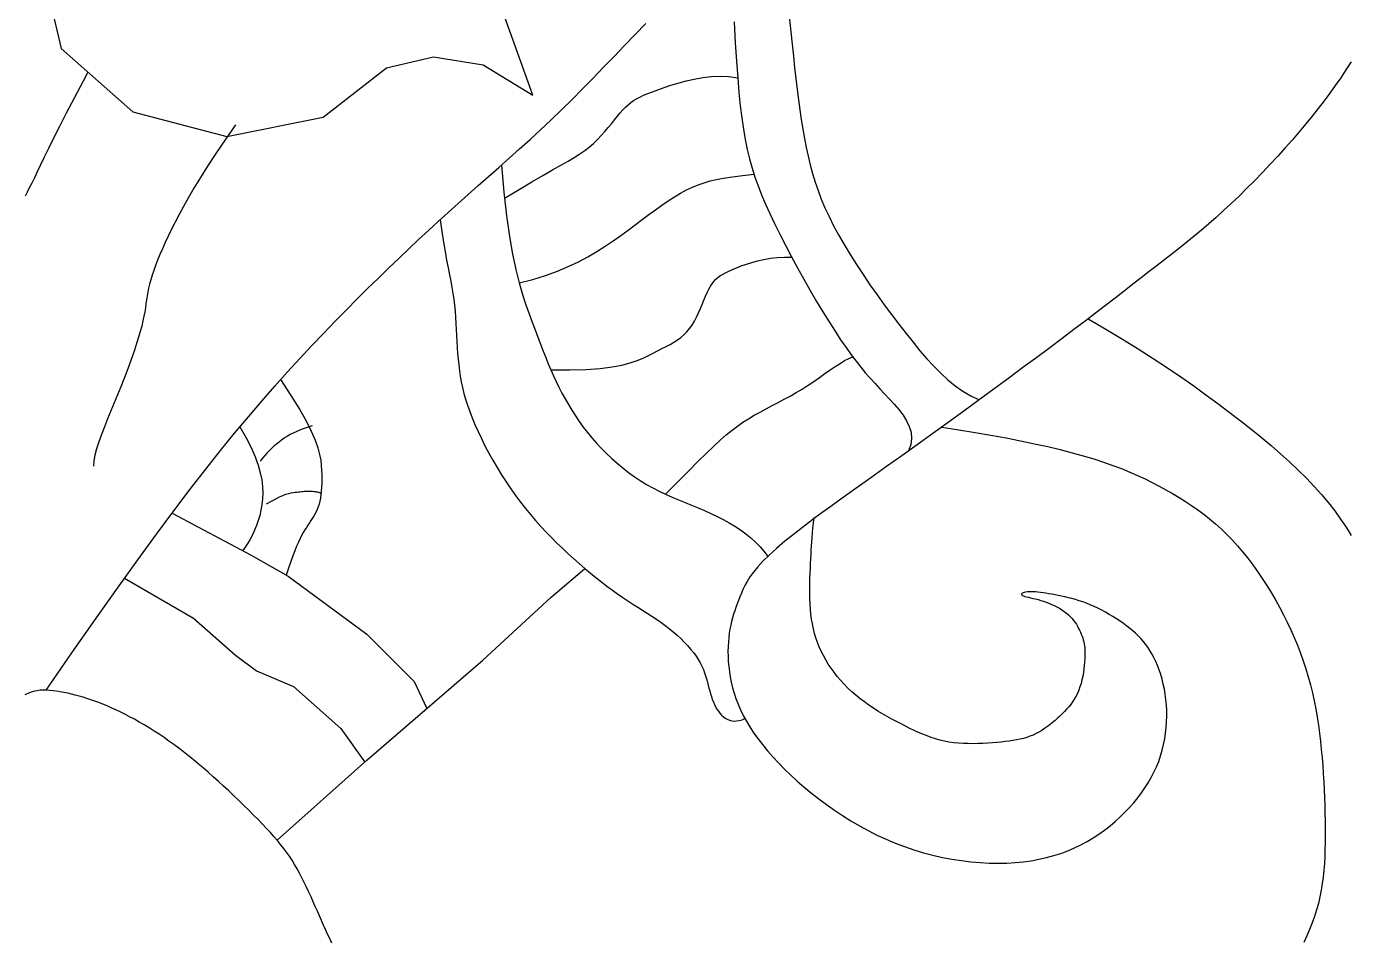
# Model space of a CAD drawing. Header units: feet. Extents: x 0 to 841, y 0 to 594.
# Drawn here: x 653.914 to 656.357, y 129.343 to 131.031 of the extents above; entities that cross this region are included whole.
import ezdxf

# ---------------------------------------------------------------- set-up
doc = ezdxf.new("R2010")
doc.units = ezdxf.units.FT
doc.header["$MEASUREMENT"] = 0
doc.layers.add('LOGO', color=7, linetype='Continuous')

# ---------------------------------------------------------------- blocks, each defined once
blk = doc.blocks.new('YOTA')
h = blk.add_hatch(color=1)
edge = h.paths.add_edge_path()
edge.add_arc((302.8865, 246.9749), 39.995, 0, 360)
edge = h.paths.add_edge_path(flags=16)
edge.add_arc((302.8865, 246.9749), 39.7003, 0, 360)
at = {"color": 2}
for points in [[(316.1212, 244.8473), (315.809, 244.2516), (315.7441, 243.6845), (315.8738, 243.1335), (316.2954, 242.7608), (316.8467, 242.615), (317.4142, 242.7284), (317.7871, 243.0201), (318.0628, 243.0849), (318.3546, 243.0363), (318.6465, 242.8581), (318.4843, 243.3118), (318.2573, 243.5548), (317.8033, 243.5386), (317.5601, 243.5224), (317.4953, 243.8141), (317.5439, 244.3002), (317.9493, 244.8349), (318.2087, 245.159), (318.2411, 245.4669), (318.2087, 245.8396), (318.1754, 246.1055)], [(323.4595, 243.0552), (323.4288, 243.0079), (323.3978, 242.9615), (323.3662, 242.9159), (323.3338, 242.8707), (323.3006, 242.8258), (323.2662, 242.7808), (323.2304, 242.7357), (323.1932, 242.69), (323.1543, 242.6437), (323.1136, 242.5965), (323.0713, 242.5487), (323.0277, 242.5005), (322.9831, 242.4523), (322.9377, 242.4045), (322.8919, 242.3571), (322.8459, 242.3107), (322.7999, 242.2655), (322.7544, 242.2218), (322.7094, 242.1798), (322.6654, 242.1399), (322.622, 242.1018), (322.5791, 242.0651), (322.5365, 242.0295), (322.4938, 241.9947), (322.4509, 241.9604), (322.4076, 241.9262), (322.3635, 241.8919), (322.3185, 241.857), (322.2724, 241.8213), (322.2248, 241.7844), (322.1755, 241.7462), (322.1243, 241.7065), (322.0708, 241.6652), (322.0148, 241.622), (321.956, 241.5768), (321.8941, 241.5295), (321.8288, 241.4799), (321.7599, 241.4278), (321.687, 241.373), (321.61, 241.3156), (321.5294, 241.2557), (321.4457, 241.1938), (321.3593, 241.1303), (321.2709, 241.0656), (321.1809, 241.0001), (321.09, 240.9341), (320.9986, 240.8681), (320.9074, 240.8025), (320.8167, 240.7377), (320.7273, 240.674), (320.6396, 240.6117), (320.5544, 240.5511), (320.4722, 240.4923), (320.3938, 240.4356), (320.3197, 240.3813), (320.2505, 240.3295), (320.187, 240.2806), (320.1296, 240.2347), (320.0792, 240.192), (320.036, 240.1528), (319.9995, 240.1168), (319.9691, 240.0837), (319.944, 240.0531), (319.9235, 240.0249), (319.9069, 239.9987), (319.8934, 239.9741), (319.8823, 239.9509), (319.873, 239.9288), (319.8645, 239.9075), (319.8564, 239.8866), (319.8487, 239.8661), (319.8412, 239.8457), (319.8341, 239.8253), (319.8274, 239.8047), (319.8212, 239.7837), (319.8156, 239.7623), (319.8104, 239.7401), (319.8059, 239.7171), (319.8021, 239.6931), (319.7989, 239.668), (319.7966, 239.6418), (319.795, 239.6146), (319.7944, 239.5865), (319.7948, 239.5577), (319.7962, 239.5281), (319.7987, 239.4979), (319.8025, 239.4672), (319.8075, 239.4361), (319.8138, 239.4047), (319.8215, 239.373), (319.8308, 239.341), (319.8416, 239.3088), (319.8541, 239.2763), (319.8684, 239.2434), (319.8846, 239.2102), (319.9027, 239.1766), (319.9229, 239.1426), (319.9453, 239.1082), (319.9699, 239.0734), (319.9968, 239.0381), (320.026, 239.0024), (320.0573, 238.9666), (320.0906, 238.9306), (320.126, 238.8946), (320.1632, 238.8587), (320.2022, 238.823), (320.2429, 238.7878), (320.2851, 238.7529), (320.3289, 238.7187), (320.3741, 238.6851), (320.4206, 238.6525), (320.4684, 238.6207), (320.5174, 238.5902), (320.5675, 238.5608), (320.6186, 238.5329), (320.6707, 238.5065), (320.7238, 238.4818), (320.7777, 238.459), (320.8323, 238.4381), (320.8877, 238.4192), (320.9435, 238.4025), (320.9996, 238.3878), (321.0558, 238.3751), (321.1119, 238.3645), (321.1675, 238.3558), (321.2227, 238.3491), (321.277, 238.3444), (321.3304, 238.3415), (321.3826, 238.3406), (321.4334, 238.3415), (321.4828, 238.3443), (321.5309, 238.3489), (321.5777, 238.3553), (321.6231, 238.3635), (321.6672, 238.3734), (321.7101, 238.3851), (321.7517, 238.3985), (321.7922, 238.4135), (321.8314, 238.4303), (321.8694, 238.4486), (321.9063, 238.4685), (321.9419, 238.4897), (321.9763, 238.5123), (322.0094, 238.536), (322.0413, 238.5608), (322.0718, 238.5865), (322.101, 238.613), (322.1288, 238.6402), (322.1553, 238.668), (322.1803, 238.6963), (322.204, 238.7251), (322.2261, 238.7543), (322.2468, 238.784), (322.266, 238.8142), (322.2837, 238.8448), (322.2998, 238.8759), (322.3144, 238.9075), (322.3274, 238.9395), (322.3387, 238.972), (322.3484, 239.005), (322.3566, 239.0383), (322.3631, 239.0718), (322.3682, 239.1055), (322.3719, 239.1392), (322.3741, 239.1727), (322.375, 239.206), (322.3745, 239.239), (322.3728, 239.2714), (322.3699, 239.3033), (322.3658, 239.3345), (322.3607, 239.365), (322.3544, 239.3946), (322.3473, 239.4233), (322.3392, 239.451), (322.3303, 239.4776), (322.3207, 239.5031), (322.3104, 239.5275), (322.2994, 239.5505), (322.288, 239.5723), (322.276, 239.5927), (322.2636, 239.6118), (322.2505, 239.6297), (322.2369, 239.6467), (322.2226, 239.6629), (322.2076, 239.6784), (322.1919, 239.6933), (322.1753, 239.7077), (322.1579, 239.7219), (322.1397, 239.736), (322.1205, 239.75), (322.1005, 239.7639), (322.0798, 239.7777), (322.0585, 239.7911), (322.0367, 239.8042), (322.0146, 239.8168), (321.9923, 239.8289), (321.9698, 239.8403), (321.9474, 239.8509), (321.925, 239.8607), (321.9029, 239.8696), (321.881, 239.8776), (321.8595, 239.8849), (321.8382, 239.8914), (321.8172, 239.8973), (321.7966, 239.9025), (321.7764, 239.9073), (321.7566, 239.9116), (321.7372, 239.9155), (321.7182, 239.9192), (321.6997, 239.9226), (321.6818, 239.9257), (321.6644, 239.9285), (321.6477, 239.931), (321.6317, 239.9331), (321.6165, 239.9349), (321.6021, 239.9362), (321.5886, 239.937), (321.5761, 239.9373), (321.5646, 239.9372), (321.5542, 239.9364), (321.545, 239.9352), (321.5371, 239.9336), (321.5306, 239.9316), (321.5256, 239.9293), (321.5222, 239.9268), (321.5205, 239.9241), (321.5206, 239.9213), (321.5227, 239.9185), (321.5267, 239.9157), (321.5328, 239.913), (321.5409, 239.9104), (321.5506, 239.9077), (321.5619, 239.9048), (321.5744, 239.9019), (321.5881, 239.8986), (321.6026, 239.895), (321.6178, 239.8911), (321.6335, 239.8867), (321.6495, 239.8817), (321.6656, 239.8762), (321.6817, 239.8701), (321.6976, 239.8635), (321.7133, 239.8562), (321.7286, 239.8485), (321.7435, 239.8402), (321.7578, 239.8314), (321.7715, 239.8221), (321.7844, 239.8124), (321.7965, 239.8021), (321.8076, 239.7915), (321.8178, 239.7805), (321.8271, 239.7691), (321.8356, 239.7576), (321.8433, 239.7459), (321.8504, 239.7341), (321.8567, 239.7223), (321.8625, 239.7106), (321.8677, 239.6991), (321.8724, 239.6877), (321.8767, 239.6767), (321.8805, 239.6657), (321.8838, 239.6547), (321.8867, 239.6434), (321.8891, 239.6318), (321.891, 239.6195), (321.8924, 239.6064), (321.8933, 239.5924), (321.8937, 239.5773), (321.8936, 239.5609), (321.893, 239.543), (321.8918, 239.5239), (321.89, 239.5038), (321.8875, 239.4831), (321.8844, 239.4618), (321.8806, 239.4404), (321.876, 239.4191), (321.8707, 239.3981), (321.8645, 239.3777), (321.8575, 239.3581), (321.8496, 239.3397), (321.8408, 239.3222), (321.8313, 239.3056), (321.821, 239.2899), (321.81, 239.2748), (321.7984, 239.2604), (321.7862, 239.2464), (321.7735, 239.2328), (321.7603, 239.2195), (321.7467, 239.2064), (321.7327, 239.1934), (321.7183, 239.1806), (321.7035, 239.168), (321.6883, 239.1557), (321.6727, 239.1439), (321.6567, 239.1326), (321.6403, 239.1219), (321.6235, 239.112), (321.6062, 239.1028), (321.5885, 239.0945), (321.5704, 239.0871), (321.5517, 239.0806), (321.5324, 239.075), (321.5125, 239.07), (321.4919, 239.0657), (321.4704, 239.062), (321.4482, 239.0587), (321.425, 239.0558), (321.4008, 239.0533), (321.3756, 239.0509), (321.3493, 239.0488), (321.3221, 239.0469), (321.2941, 239.0454), (321.2656, 239.0443), (321.2367, 239.0438), (321.2077, 239.044), (321.1788, 239.0449), (321.1501, 239.0467), (321.1218, 239.0495), (321.0942, 239.0534), (321.0673, 239.0585), (321.0411, 239.0647), (321.0154, 239.0719), (320.9901, 239.0802), (320.9651, 239.0893), (320.9402, 239.0994), (320.9153, 239.1102), (320.8902, 239.1217), (320.8648, 239.1339), (320.8389, 239.1467), (320.8125, 239.16), (320.7856, 239.1739), (320.7584, 239.1884), (320.731, 239.2034), (320.7036, 239.2192), (320.6763, 239.2355), (320.6493, 239.2526), (320.6227, 239.2704), (320.5966, 239.289), (320.5712, 239.3084), (320.5465, 239.3286), (320.5228, 239.3495), (320.5, 239.3711), (320.4781, 239.3934), (320.4572, 239.4163), (320.4374, 239.4397), (320.4187, 239.4635), (320.401, 239.4878), (320.3846, 239.5124), (320.3694, 239.5372), (320.3555, 239.5624), (320.3428, 239.5877), (320.3313, 239.6134), (320.321, 239.6395), (320.3118, 239.666), (320.3038, 239.6929), (320.2969, 239.7203), (320.291, 239.7482), (320.2861, 239.7767), (320.2823, 239.8059), (320.2794, 239.8357), (320.2773, 239.8659), (320.2761, 239.8965), (320.2755, 239.9272), (320.2755, 239.9578), (320.2759, 239.9882), (320.2768, 240.0182), (320.2778, 240.0476), (320.2791, 240.0761), (320.2804, 240.1037), (320.2817, 240.1303), (320.283, 240.156), (320.2844, 240.1812), (320.2859, 240.2064), (320.2876, 240.2317), (320.2895, 240.2576), (320.2917, 240.2844), (320.2942, 240.3124), (320.2971, 240.3421), (320.3004, 240.3736)], [(315.7847, 239.3587), (315.9362, 239.5773), (316.0757, 239.7767), (316.2044, 239.9585), (316.3234, 240.1243), (316.4336, 240.2757), (316.5364, 240.4141), (316.6326, 240.5412), (316.7234, 240.6585), (316.8098, 240.7676), (316.8931, 240.87), (316.9739, 240.9671), (317.0527, 241.0595), (317.1295, 241.1473), (317.2042, 241.2309), (317.2771, 241.3105), (317.3481, 241.3866), (317.4173, 241.4593), (317.4847, 241.5289), (317.5505, 241.5958), (317.6147, 241.6603), (317.6774, 241.7226), (317.7387, 241.7829), (317.7989, 241.8415), (317.8582, 241.8986), (317.9169, 241.9544), (317.9751, 242.0091), (318.033, 242.0629), (318.0909, 242.1161), (318.149, 242.1689), (318.2075, 242.2214), (318.2665, 242.274), (318.3262, 242.3267), (318.3863, 242.3797), (318.4468, 242.4331), (318.5077, 242.4872), (318.569, 242.5421), (318.6304, 242.5979), (318.6921, 242.6547), (318.7539, 242.7128), (318.8157, 242.7723), (318.8776, 242.8333), (318.9394, 242.8955), (319.0013, 242.9587), (319.0631, 243.0226), (319.125, 243.087), (319.1868, 243.1515), (319.2487, 243.2159), (319.3106, 243.2799)], [(320.1558, 243.3056), (320.1635, 243.2307), (320.1714, 243.1584), (320.179, 243.0886), (320.1864, 243.0211), (320.1937, 242.9559), (320.2011, 242.8927), (320.2087, 242.8315), (320.2166, 242.7722), (320.225, 242.7146), (320.2339, 242.6586), (320.2435, 242.6041), (320.2538, 242.5509), (320.2652, 242.499), (320.2776, 242.448), (320.2915, 242.3976), (320.3069, 242.3475), (320.3241, 242.2974), (320.3433, 242.247), (320.3647, 242.196), (320.3886, 242.144), (320.4151, 242.0908), (320.4446, 242.0361), (320.477, 241.9796), (320.5121, 241.9218), (320.5495, 241.8628), (320.5887, 241.8033), (320.6295, 241.7436), (320.6713, 241.6842), (320.7138, 241.6253), (320.7566, 241.5676), (320.7993, 241.5113), (320.8415, 241.4569), (320.8828, 241.4048), (320.9236, 241.3552), (320.9641, 241.3082), (321.0048, 241.264), (321.0459, 241.2227), (321.0879, 241.1845), (321.131, 241.1495), (321.1756, 241.1179), (321.2221, 241.0899), (321.2709, 241.0656)], [(319.8305, 243.2895), (319.8376, 243.1672), (319.8446, 243.0582), (319.8517, 242.961), (319.8591, 242.8741), (319.8671, 242.7958), (319.8757, 242.7246), (319.8853, 242.659), (319.8959, 242.5976), (319.9078, 242.5394), (319.9211, 242.4838), (319.936, 242.43), (319.9526, 242.3772), (319.9712, 242.3247), (319.9919, 242.2718), (320.0149, 242.2177), (320.0403, 242.1617), (320.0683, 242.103), (320.099, 242.0412), (320.132, 241.9769), (320.1669, 241.9108), (320.2031, 241.8438), (320.2403, 241.7768), (320.278, 241.7105), (320.3156, 241.6458), (320.3528, 241.5836), (320.3891, 241.5246), (320.4239, 241.4698), (320.4571, 241.4197), (320.4886, 241.3739), (320.5188, 241.3321), (320.548, 241.2935), (320.5763, 241.2578), (320.6041, 241.2242), (320.6317, 241.1924), (320.6592, 241.1617), (320.6869, 241.1317), (320.7152, 241.1017), (320.744, 241.0713), (320.7725, 241.0404), (320.7995, 241.0089), (320.824, 240.9768), (320.8448, 240.9438), (320.8609, 240.9101), (320.8711, 240.8754), (320.8744, 240.8398), (320.8695, 240.8032), (320.8555, 240.7654)], [(316.0284, 242.9905), (316.0023, 242.9418), (315.949, 242.8409), (315.9028, 242.7519), (315.8628, 242.6737), (315.8283, 242.6053), (315.7987, 242.5456), (315.7733, 242.4936), (315.7514, 242.4482), (315.7323, 242.4085), (315.7152, 242.3733), (315.6997, 242.3418), (315.6855, 242.3135), (315.6726, 242.2878), (315.6609, 242.2645)], [(318.4811, 242.253), (318.5665, 242.3044), (318.6412, 242.3485), (318.7063, 242.3862), (318.7627, 242.4185), (318.8116, 242.4464), (318.8539, 242.4709), (318.8906, 242.4928), (318.9229, 242.5133), (318.9517, 242.5332), (318.9781, 242.5535), (319.0029, 242.575), (319.0264, 242.5975), (319.0487, 242.6207), (319.0698, 242.6442), (319.0899, 242.6677), (319.1089, 242.6908), (319.127, 242.7132), (319.1443, 242.7345), (319.1607, 242.7543), (319.1765, 242.7723), (319.1918, 242.7883), (319.2069, 242.8024), (319.2224, 242.8151), (319.2387, 242.8266), (319.2564, 242.8373), (319.276, 242.8476), (319.2979, 242.8577), (319.3227, 242.868), (319.3508, 242.8789), (319.3827, 242.8907), (319.4188, 242.9036), (319.4587, 242.917), (319.5019, 242.9302), (319.5478, 242.9427), (319.596, 242.9536), (319.6458, 242.9622), (319.6969, 242.968), (319.7485, 242.9702), (319.8003, 242.9681), (319.8517, 242.961)], [(316.8982, 242.6848), (316.8369, 242.5962), (316.7824, 242.5153), (316.7341, 242.4415), (316.6915, 242.3741), (316.654, 242.3125), (316.621, 242.2561), (316.5918, 242.2042), (316.566, 242.1563), (316.5429, 242.1116), (316.5219, 242.0696), (316.5026, 242.0296), (316.4848, 241.9916), (316.4684, 241.9555), (316.4536, 241.9211), (316.4401, 241.8884), (316.428, 241.8574), (316.4173, 241.8278), (316.4079, 241.7998), (316.3999, 241.7731), (316.3931, 241.7478), (316.3874, 241.7236), (316.3828, 241.7004), (316.3788, 241.6776), (316.3752, 241.6549), (316.3718, 241.632), (316.3682, 241.6084), (316.3642, 241.5839), (316.3594, 241.558), (316.3537, 241.5304), (316.3467, 241.5007), (316.3382, 241.4686), (316.3282, 241.4342), (316.3169, 241.3977), (316.3042, 241.3592), (316.2903, 241.3189), (316.2752, 241.277), (316.2591, 241.2336), (316.2419, 241.189), (316.2238, 241.1432), (316.2049, 241.0966), (316.1853, 241.0491), (316.1654, 241.0015), (316.1459, 240.9542), (316.1272, 240.9077), (316.1099, 240.8626), (316.0945, 240.8195), (316.0816, 240.7788), (316.0717, 240.7411), (316.0654, 240.707), (316.0632, 240.677)], [(318.4632, 242.4476), (318.4771, 242.2885), (318.4928, 242.1493), (318.5099, 242.0282), (318.5281, 241.9232), (318.5471, 241.8324), (318.5666, 241.7539), (318.5862, 241.6857), (318.6057, 241.6259), (318.6248, 241.5726), (318.643, 241.5239), (318.6603, 241.478), (318.6767, 241.4345), (318.6924, 241.3932), (318.7077, 241.3536), (318.7226, 241.3157), (318.7375, 241.279), (318.7525, 241.2434), (318.7678, 241.2086), (318.7837, 241.1743), (318.8003, 241.1403), (318.8177, 241.1063), (318.8362, 241.0724), (318.8556, 241.0387), (318.876, 241.0051), (318.8975, 240.9717), (318.9201, 240.9387), (318.9438, 240.906), (318.9687, 240.8738), (318.9947, 240.842), (319.0219, 240.8108), (319.0503, 240.7803), (319.08, 240.7504), (319.1107, 240.7214), (319.1425, 240.6932), (319.1752, 240.666), (319.2089, 240.6399), (319.2435, 240.615), (319.2789, 240.5914), (319.315, 240.5691), (319.3518, 240.5483), (319.3892, 240.5289), (319.4271, 240.5108), (319.4653, 240.4938), (319.5037, 240.4775), (319.5422, 240.4617), (319.5806, 240.4461), (319.6188, 240.4305), (319.6566, 240.4147), (319.694, 240.3982), (319.7307, 240.3809), (319.7666, 240.3626), (319.8016, 240.3432), (319.8355, 240.3227), (319.8681, 240.301), (319.8993, 240.2782), (319.929, 240.2541), (319.9569, 240.2288), (319.9829, 240.2023), (320.0068, 240.1745), (320.0286, 240.1455)], [(318.5666, 241.7539), (318.6474, 241.7749), (318.7221, 241.7982), (318.7913, 241.8234), (318.8554, 241.8504), (318.915, 241.8789), (318.9707, 241.9085), (319.0228, 241.9391), (319.072, 241.9703), (319.1188, 242.0018), (319.1636, 242.0335), (319.207, 242.0651), (319.2491, 242.0962), (319.29, 242.1267), (319.3298, 242.1563), (319.3685, 242.1848), (319.4064, 242.2118), (319.4434, 242.2373), (319.4796, 242.2608), (319.5152, 242.2822), (319.5502, 242.3012), (319.5849, 242.3177), (319.6195, 242.3319), (319.6545, 242.3439), (319.6904, 242.3542), (319.7275, 242.3629), (319.7663, 242.3704), (319.8073, 242.3769), (319.8509, 242.3826), (319.8975, 242.3879), (319.9476, 242.3931)], [(318.1014, 242.1257), (318.1115, 242.0564), (318.1213, 241.9944), (318.1308, 241.9389), (318.1399, 241.8889), (318.1485, 241.8436), (318.1565, 241.8022), (318.1639, 241.7638), (318.1707, 241.7274), (318.1766, 241.6924), (318.1817, 241.6577), (318.1859, 241.6227), (318.1893, 241.5874), (318.1921, 241.5519), (318.1945, 241.5162), (318.1965, 241.4804), (318.1984, 241.4448), (318.2003, 241.4093), (318.2023, 241.3741), (318.2047, 241.3393), (318.2075, 241.3051), (318.2109, 241.2714), (318.2151, 241.238), (318.2201, 241.2049), (318.2261, 241.1718), (318.2332, 241.1384), (318.2416, 241.1045), (318.2513, 241.07), (318.2626, 241.0345), (318.2754, 240.998), (318.2899, 240.9601), (318.3063, 240.9208), (318.3244, 240.8802), (318.3441, 240.8386), (318.3653, 240.7963), (318.3879, 240.7535), (318.4117, 240.7107), (318.4366, 240.6679), (318.4625, 240.6255), (318.4892, 240.5838), (318.5167, 240.5431), (318.5449, 240.5036), (318.5736, 240.4652), (318.6029, 240.4279), (318.6327, 240.3917), (318.663, 240.3565), (318.6938, 240.3222), (318.725, 240.2888), (318.7566, 240.2561), (318.7886, 240.2242), (318.8209, 240.193), (318.8535, 240.1625), (318.8863, 240.1326), (318.9193, 240.1034), (318.9522, 240.0751), (318.9852, 240.0476), (319.0179, 240.021), (319.0505, 239.9955), (319.0826, 239.971), (319.1144, 239.9476), (319.1456, 239.9253), (319.1762, 239.9043), (319.2062, 239.8843), (319.2356, 239.8652), (319.2644, 239.8467), (319.2925, 239.8288), (319.32, 239.8112), (319.3469, 239.7936), (319.3732, 239.7761), (319.3989, 239.7582), (319.424, 239.74), (319.4484, 239.7212), (319.472, 239.7018), (319.4948, 239.682), (319.5167, 239.6619), (319.5374, 239.6415), (319.5568, 239.621), (319.5749, 239.6004), (319.5915, 239.5799), (319.6066, 239.5594), (319.6198, 239.5392), (319.6313, 239.5193), (319.6411, 239.4997), (319.6496, 239.4804), (319.6568, 239.4614), (319.663, 239.4427), (319.6684, 239.4243), (319.6733, 239.4062), (319.6779, 239.3885), (319.6823, 239.371), (319.6868, 239.3539), (319.6916, 239.337), (319.6968, 239.3206), (319.7024, 239.3046), (319.7084, 239.2892), (319.7149, 239.2744), (319.7219, 239.2603), (319.7295, 239.2469), (319.7378, 239.2344), (319.7468, 239.2229), (319.7564, 239.2123), (319.7669, 239.2028), (319.7781, 239.1946), (319.79, 239.1878), (319.8027, 239.1825), (319.8162, 239.1789), (319.8304, 239.1772), (319.8453, 239.1775), (319.8609, 239.1801), (319.8772, 239.1849), (319.8943, 239.1923)], [(318.7525, 241.2434), (318.8649, 241.2424), (318.9613, 241.2451), (319.0434, 241.2512), (319.1127, 241.2599), (319.1709, 241.271), (319.2197, 241.2837), (319.2608, 241.2976), (319.2959, 241.3121), (319.3265, 241.3268), (319.3544, 241.3411), (319.3809, 241.3546), (319.4063, 241.3675), (319.4306, 241.38), (319.4538, 241.3926), (319.4758, 241.4054), (319.4967, 241.4189), (319.5164, 241.4334), (319.5349, 241.449), (319.5522, 241.4662), (319.5683, 241.4852), (319.5831, 241.5063), (319.5969, 241.5291), (319.6097, 241.5531), (319.6216, 241.5779), (319.6327, 241.603), (319.6433, 241.628), (319.6533, 241.6523), (319.663, 241.6755), (319.6724, 241.6972), (319.6817, 241.7169), (319.691, 241.7343), (319.7006, 241.7495), (319.7108, 241.7629), (319.7218, 241.7747), (319.7339, 241.7855), (319.7474, 241.7953), (319.7625, 241.8046), (319.7797, 241.8138), (319.799, 241.823), (319.8209, 241.8328), (319.8454, 241.8431), (319.8726, 241.8538), (319.9024, 241.8646), (319.9345, 241.8749), (319.9688, 241.8844), (320.0053, 241.8927), (320.0437, 241.8994), (320.0839, 241.9042), (320.1259, 241.9065), (320.1694, 241.9061)], [(321.9124, 241.5435), (322.0163, 241.4829), (322.1145, 241.4238), (322.2073, 241.3662), (322.2952, 241.3099), (322.3785, 241.2548), (322.4577, 241.2009), (322.5333, 241.1479), (322.6055, 241.0959), (322.6749, 241.0447), (322.7419, 240.9942), (322.8068, 240.9443), (322.8695, 240.8949), (322.93, 240.846), (322.9883, 240.7974), (323.0442, 240.7491), (323.0976, 240.701), (323.1485, 240.653), (323.1968, 240.6051), (323.2424, 240.5572), (323.2852, 240.5092), (323.3252, 240.4611), (323.3625, 240.4129), (323.3972, 240.3647), (323.4296, 240.3168), (323.4598, 240.2692)], [(319.4271, 240.5108), (319.4988, 240.5836), (319.5618, 240.6474), (319.6173, 240.7028), (319.6663, 240.751), (319.7098, 240.7926), (319.7489, 240.8287), (319.7847, 240.86), (319.8182, 240.8875), (319.8505, 240.912), (319.8827, 240.9344), (319.9156, 240.9554), (319.9493, 240.9755), (319.9837, 240.9948), (320.0185, 241.0136), (320.0538, 241.0322), (320.0892, 241.0508), (320.1248, 241.0696), (320.1603, 241.0889), (320.1956, 241.109), (320.2306, 241.13), (320.2652, 241.1522), (320.2991, 241.175), (320.3322, 241.198), (320.3644, 241.2207), (320.3955, 241.2424), (320.4253, 241.2627), (320.4537, 241.2811), (320.4805, 241.2969), (320.5056, 241.3097), (320.5288, 241.3189)], [(317.1634, 241.1852), (317.2245, 241.0928), (317.2741, 241.0122), (317.3136, 240.9423), (317.344, 240.8818), (317.3666, 240.8297), (317.3825, 240.7847), (317.3931, 240.7456), (317.3995, 240.7113), (317.4029, 240.6806), (317.4045, 240.6523), (317.4054, 240.6253), (317.4056, 240.5996), (317.4052, 240.5751), (317.4042, 240.5518), (317.4026, 240.5296), (317.4003, 240.5087), (317.3973, 240.4889), (317.3937, 240.4703), (317.3894, 240.4529), (317.3844, 240.4366), (317.3786, 240.4215), (317.3723, 240.4073), (317.3653, 240.3939), (317.3578, 240.3809), (317.3499, 240.3683), (317.3416, 240.3557), (317.333, 240.3429), (317.3241, 240.3298), (317.3151, 240.3161), (317.3059, 240.3016), (317.2967, 240.286), (317.2873, 240.269), (317.2777, 240.2502), (317.2678, 240.2291), (317.2575, 240.2055), (317.2467, 240.1789), (317.2353, 240.1489), (317.2232, 240.1151), (317.2103, 240.0771), (317.1966, 240.0345)], [(321.0514, 240.9062), (321.1517, 240.8906), (321.2483, 240.8746), (321.3412, 240.8585), (321.4303, 240.842), (321.5157, 240.8253), (321.5972, 240.8083), (321.6749, 240.791), (321.7485, 240.7735), (321.8182, 240.7556), (321.8839, 240.7374), (321.9455, 240.719), (322.0033, 240.7002), (322.0577, 240.6811), (322.109, 240.6617), (322.1576, 240.6419), (322.2037, 240.6217), (322.2477, 240.6012), (322.2899, 240.5803), (322.3307, 240.559), (322.3703, 240.5372), (322.4092, 240.515), (322.4473, 240.4923), (322.4846, 240.4688), (322.5213, 240.4446), (322.5572, 240.4195), (322.5924, 240.3933), (322.627, 240.366), (322.6609, 240.3374), (322.6941, 240.3075), (322.7268, 240.276), (322.7588, 240.2429), (322.7902, 240.2082), (322.8209, 240.1722), (322.8509, 240.1349), (322.8802, 240.0963), (322.9087, 240.0567), (322.9364, 240.0162), (322.9632, 239.9748), (322.9892, 239.9326), (323.0142, 239.8898), (323.0383, 239.8465), (323.0614, 239.8027), (323.0835, 239.7584), (323.1046, 239.7137), (323.1245, 239.6686), (323.1434, 239.6231), (323.161, 239.5772), (323.1775, 239.531), (323.1928, 239.4845), (323.2068, 239.4377), (323.2195, 239.3906), (323.231, 239.3433), (323.2414, 239.2959), (323.2507, 239.2483), (323.259, 239.2005), (323.2664, 239.1528), (323.2729, 239.1049), (323.2787, 239.0571), (323.2837, 239.0094), (323.2881, 238.9617), (323.292, 238.9142), (323.2954, 238.8668), (323.2982, 238.8197), (323.3006, 238.773), (323.3025, 238.7267), (323.3039, 238.6808), (323.305, 238.6355), (323.3057, 238.5909), (323.306, 238.5469), (323.3061, 238.5037), (323.3057, 238.4614), (323.305, 238.4198), (323.3036, 238.3789), (323.3016, 238.3386), (323.2986, 238.2988), (323.2947, 238.2594), (323.2897, 238.2204), (323.2834, 238.1816), (323.2757, 238.143), (323.2664, 238.1044), (323.2556, 238.0659), (323.2432, 238.0275), (323.2294, 237.9891), (323.2144, 237.9509), (323.1983, 237.9129), (323.1813, 237.8752)], [(316.9241, 240.9073), (316.9601, 240.8437), (316.9896, 240.7853), (317.013, 240.7318), (317.031, 240.6825), (317.044, 240.6371), (317.0526, 240.5951), (317.0573, 240.5559), (317.0586, 240.5191), (317.0572, 240.4843), (317.0534, 240.4508), (317.0478, 240.4184), (317.0407, 240.387), (317.032, 240.3566), (317.022, 240.3274), (317.0107, 240.2993), (316.9983, 240.2725), (316.985, 240.247), (316.9708, 240.2228), (316.9558, 240.2001), (316.9403, 240.1789)], [(317.3482, 240.9136), (317.314, 240.902), (317.2846, 240.8912), (317.2593, 240.881), (317.2376, 240.8713), (317.2191, 240.8621), (317.2033, 240.8532), (317.1896, 240.8447), (317.1776, 240.8364), (317.1667, 240.8282), (317.1565, 240.8202), (317.1465, 240.8121), (317.1365, 240.8038), (317.1264, 240.7951), (317.1161, 240.7858), (317.1054, 240.7756), (317.0944, 240.7645), (317.0828, 240.7521), (317.0706, 240.7384), (317.0577, 240.7229), (317.0439, 240.7057)], [(317.0805, 240.4538), (317.1091, 240.4707), (317.1346, 240.4845), (317.1572, 240.4956), (317.1773, 240.5042), (317.1951, 240.5107), (317.2109, 240.5155), (317.2249, 240.5188), (317.2373, 240.5212), (317.2486, 240.5227), (317.2589, 240.5239), (317.2684, 240.525), (317.2773, 240.5261), (317.2856, 240.527), (317.2935, 240.5279), (317.3011, 240.5286), (317.3083, 240.5292), (317.3154, 240.5297), (317.3225, 240.5299), (317.3295, 240.53), (317.3366, 240.5299), (317.3438, 240.5296), (317.3512, 240.529), (317.3585, 240.5282), (317.3659, 240.5272), (317.3731, 240.5259), (317.3801, 240.5244), (317.3868, 240.5226), (317.3932, 240.5206), (317.3991, 240.5183), (317.4045, 240.5158)], [(316.5258, 240.3999), (316.991, 240.1518), (317.2075, 240.0283), (317.6714, 239.6885), (317.9497, 239.4105), (318.0241, 239.2514)], [(317.1424, 238.4769), (317.6714, 238.9472), (318.3518, 239.5341), (318.7539, 239.9047), (318.9515, 240.0718)], [(316.2461, 240.0167), (316.6508, 239.7812), (316.8982, 239.5649), (317.0219, 239.4723), (317.2384, 239.3796), (317.5168, 239.1325), (317.658, 238.9352)], [(317.4642, 237.8713), (317.4522, 237.8975), (317.4402, 237.9237), (317.4282, 237.95), (317.4162, 237.9765), (317.4042, 238.0032), (317.3921, 238.0303), (317.3798, 238.0577), (317.3675, 238.0856), (317.355, 238.1137), (317.3423, 238.1421), (317.3295, 238.1705), (317.3163, 238.1988), (317.303, 238.2268), (317.2893, 238.2545), (317.2752, 238.2816), (317.2608, 238.308), (317.246, 238.3337), (317.2308, 238.3584), (317.215, 238.3823), (317.1986, 238.4057), (317.1814, 238.4287), (317.1634, 238.4516), (317.1444, 238.4746), (317.1244, 238.4978), (317.1031, 238.5214), (317.0806, 238.5458), (317.0567, 238.5709), (317.0313, 238.5971), (317.0046, 238.6242), (316.9768, 238.652), (316.9481, 238.6802), (316.9187, 238.7088), (316.8887, 238.7374), (316.8584, 238.766), (316.8279, 238.7943), (316.7975, 238.8221), (316.7673, 238.8493), (316.7375, 238.8756), (316.7081, 238.9011), (316.6789, 238.9258), (316.65, 238.9498), (316.6213, 238.973), (316.5926, 238.9956), (316.5641, 239.0174), (316.5355, 239.0387), (316.5068, 239.0593), (316.4779, 239.0794), (316.4489, 239.0989), (316.4197, 239.1179), (316.3906, 239.1362), (316.3615, 239.1539), (316.3326, 239.1708), (316.3039, 239.1871), (316.2756, 239.2025), (316.2478, 239.2171), (316.2205, 239.2308), (316.1939, 239.2435), (316.168, 239.2554), (316.1428, 239.2663), (316.1182, 239.2764), (316.0941, 239.2858), (316.0704, 239.2944), (316.0472, 239.3024), (316.0242, 239.3098), (316.0014, 239.3167), (315.9788, 239.3231), (315.9563, 239.3292), (315.9338, 239.3349), (315.9115, 239.3402), (315.8893, 239.345), (315.8674, 239.3492), (315.846, 239.3528), (315.8251, 239.3556), (315.8049, 239.3576), (315.7854, 239.3587), (315.7668, 239.3588), (315.7491, 239.3577), (315.7325, 239.3556), (315.7167, 239.3523), (315.7016, 239.3482), (315.687, 239.3433), (315.6728, 239.3377), (315.6586, 239.3315)]]:
    blk.add_lwpolyline(points, dxfattribs=at)
at = {"color": 1}
for centre, radius in [((302.8815, 246.9749), 40.0001), ((302.8815, 246.9749), 40), ((302.8865, 246.9749), 39.995)]:
    blk.add_circle(centre, radius, dxfattribs=at)
at = {"color": 2}
for radius in [39.7003, 38.793]:
    blk.add_circle((302.8865, 246.9749), radius, dxfattribs=at)

msp = doc.modelspace()

# ---------------------------------------------------------------- linework, layer by layer
at = {"layer": 'LOGO', "color": 1}
msp.add_circle((649.9138, 132.2024), 12.5548, dxfattribs=at)

# ---------------------------------------------------------------- block references
at = {"layer": 'LOGO', "xscale": 0.3139103563735262, "yscale": 0.3139103563735262, "zscale": 0.3139103563735262}
msp.add_blockref('YOTA', (554.8225, 54.668), dxfattribs=at)

doc.saveas('drawing.dxf')
